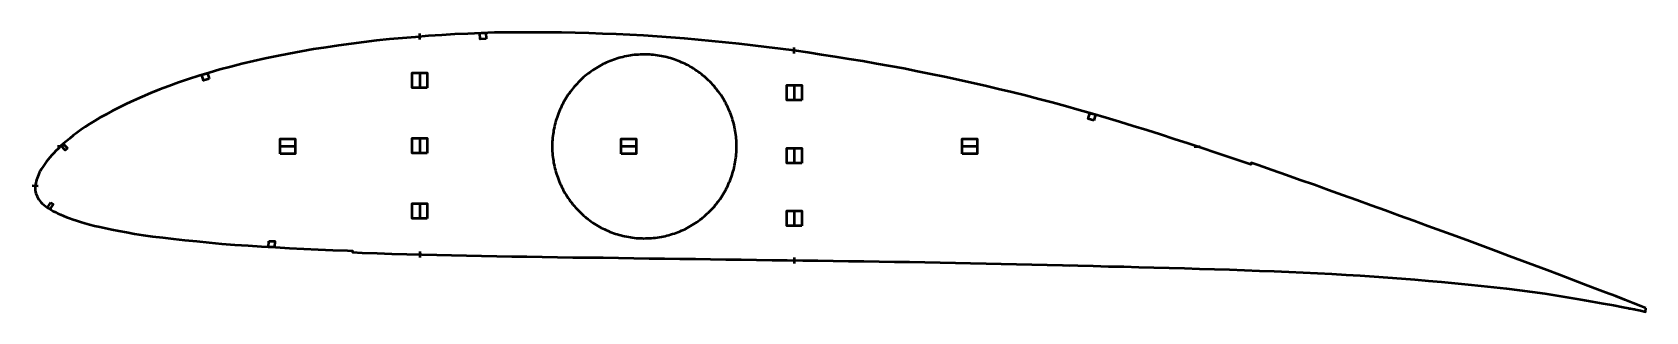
# Model space of a CAD drawing. Header units: metres. Extents: x -4 to 1074, y -110 to 76.
import ezdxf

# ---------------------------------------------------------------- set-up
doc = ezdxf.new("R2010")
doc.units = ezdxf.units.M
doc.layers.add('Layer', color=1, linetype='Continuous', lineweight=50)

msp = doc.modelspace()

# ---------------------------------------------------------------- linework, layer by layer
at = {"layer": 'Layer'}
for p, q in [((255, 71.3), (255, 75.3)), ((505, 61.9), (505, 65.9)), ((405, 61.4), (405, 61.9)), ((255, 49.7), (255, 38.7)), ((505, 41.4), (505, 30.4)), ((17.1, 0), (13.1, 0)), ((172.3, 0), (161.3, 0)), ((255, 6.1), (255, -4.9)), ((343.5, 0), (343, 0)), ((400, 0), (389, 0)), ((466.5, 0), (467, 0)), ((505, -0.6), (505, -11.6)), ((627.7, 0), (616.7, 0)), ((772, 0), (776, 0)), ((0.3, -26.5), (-3.7, -26.2)), ((255, -37.5), (255, -48.5)), ((505, -42.5), (505, -53.5)), ((405, -61.4), (405, -61.9)), ((255, -70.1), (255, -74.1)), ((505, -74), (505, -78)), ((684.7, -79.2), (688.7, -79.5)), ((999.3, -79.4), (999.1, -79.9)), ((994.7, -96.1), (994.6, -96.6)), ((1036.7, -93.6), (1036.5, -94.1)), ((1034.2, -102.3), (1034.1, -102.8)), ((1053.9, -105.9), (1053.8, -106.4)), ((1055.4, -100.8), (1055.2, -101.2)), ((1062.2, -108.2), (1066.2, -108.5))]:
    msp.add_line(p, q, dxfattribs=at)
for points in [[(1073.6, -107.9), (1070.3, -106.6), (1065.2, -104.6), (1059.6, -102.4), (1053.5, -100), (1046.8, -97.5), (1039.6, -94.7), (1032, -91.8), (1024.1, -88.8), (1015.9, -85.7), (1007.7, -82.6), (999.4, -79.5), (990.9, -76.3), (982.4, -73.1), (973.7, -69.8), (964.9, -66.6), (955.9, -63.3), (946.8, -59.9), (937.5, -56.5), (928.1, -53.1), (918.7, -49.6), (909.2, -46.2), (899.7, -42.7), (890.2, -39.3), (880.7, -35.9), (871.2, -32.5), (861.8, -29.1), (852.3, -25.7), (842.9, -22.4), (833.6, -19.1), (824.2, -15.8), (814.9, -12.6), (810.2, -11), (809.9, -12), (805.2, -10.4), (795.9, -7.3), (786.6, -4.2), (777.4, -1.1), (768.1, 1.9), (758.8, 4.9), (749.6, 7.9), (740.4, 10.8), (731.3, 13.6), (722.2, 16.4), (713.2, 19.1), (704.2, 21.7), (695.2, 24.3), (686.2, 26.8), (677.2, 29.3), (668.3, 31.6), (659.4, 33.9), (650.4, 36.2), (641.4, 38.3), (632.5, 40.5), (623.5, 42.5), (614.4, 44.5), (605.4, 46.4), (596.3, 48.3), (587.3, 50.1), (578.2, 51.9), (569.1, 53.6), (559.9, 55.2), (550.8, 56.8), (541.6, 58.3), (532.4, 59.8), (523.2, 61.2), (514.1, 62.6), (504.9, 63.9), (495.8, 65.1), (486.6, 66.3), (477.5, 67.4), (468.3, 68.4), (459.2, 69.4), (450.1, 70.3), (440.9, 71.2), (431.8, 71.9), (422.7, 72.7), (413.5, 73.3), (404.4, 73.9), (395.2, 74.4), (386.1, 74.8), (377, 75.2), (367.9, 75.5), (358.8, 75.8), (349.7, 76), (340.6, 76.1), (331.6, 76.1), (322.7, 76.1), (313.7, 76), (304.9, 75.9), (296.1, 75.6), (287.2, 75.2), (278.4, 74.8), (269.7, 74.3), (260.9, 73.7), (252.2, 73), (243.5, 72.3), (234.8, 71.5), (226.2, 70.6), (217.6, 69.6), (209.1, 68.5), (200.7, 67.3), (192.3, 66.1), (184, 64.8), (175.8, 63.3), (167.6, 61.8), (159.6, 60.3), (151.7, 58.6), (143.9, 56.9), (136.3, 55.1), (128.8, 53.2), (121.5, 51.3), (114.4, 49.2), (107.4, 47.1), (100.5, 44.9), (93.9, 42.6), (87.5, 40.3), (81.3, 37.9), (75.3, 35.5), (69.6, 33.1), (64.2, 30.7), (59.1, 28.4), (54.3, 26), (49.8, 23.7), (45.6, 21.4), (41.7, 19.2), (38.1, 17.1), (34.7, 15), (31.6, 13), (28.7, 11), (26, 9.1), (23.6, 7.2), (21.3, 5.4), (19.1, 3.6), (17.2, 1.9), (15.3, 0.3), (13.7, -1.3), (12.1, -2.9), (10.6, -4.4), (9.3, -5.9), (8, -7.3), (6.9, -8.7), (5.8, -10.1), (4.8, -11.4), (3.9, -12.7), (3.1, -14), (2.3, -15.2), (1.6, -16.4), (1, -17.7), (0.4, -18.9), (-0.1, -20), (-0.5, -21.1), (-0.9, -22.2), (-1.2, -23.3), (-1.4, -24.3), (-1.6, -25.4), (-1.7, -26.4), (-1.8, -27.4), (-1.8, -28.4), (-1.7, -29.4), (-1.5, -30.4), (-1.3, -31.4), (-0.9, -32.4), (-0.5, -33.3), (0, -34.3), (0.6, -35.3), (1.3, -36.2), (2.1, -37.2), (3, -38.1), (4, -39), (5.1, -39.8), (6.2, -40.7), (7.4, -41.5), (8.8, -42.3), (10.2, -43.1), (11.8, -43.9), (13.4, -44.7), (15.2, -45.5), (17.1, -46.3), (19.1, -47.1), (21.2, -47.9), (23.5, -48.7), (25.9, -49.5), (28.6, -50.3), (31.4, -51.2), (34.5, -52), (37.8, -52.9), (41.4, -53.7), (45.3, -54.6), (49.5, -55.5), (54.1, -56.4), (59.1, -57.3), (64.5, -58.2), (70.3, -59.1), (76.6, -60), (83.4, -60.8), (90.5, -61.7), (98.1, -62.5), (106.1, -63.3), (114.4, -64.1), (122.9, -64.9), (131.6, -65.6), (140.4, -66.2), (149.4, -66.8), (158.6, -67.3), (168, -67.8), (177.5, -68.3), (187.1, -68.7), (196.9, -69.1), (206.7, -69.5), (210, -69.6), (210, -70.6), (216.6, -70.9), (226.5, -71.2), (236.4, -71.6), (246.3, -71.9), (256.3, -72.1), (266.3, -72.4), (276.3, -72.6), (286.3, -72.8), (296.3, -73), (306.4, -73.2), (316.4, -73.4), (326.6, -73.5), (336.7, -73.6), (346.9, -73.8), (357.1, -74), (367.3, -74.1), (377.5, -74.2), (387.8, -74.4), (398, -74.5), (408.2, -74.7), (418.5, -74.8), (428.7, -75), (439, -75.1), (449.2, -75.2), (459.4, -75.4), (469.7, -75.5), (479.9, -75.7), (490.2, -75.8), (500.4, -75.9), (510.7, -76.1), (520.9, -76.2), (531.1, -76.3), (541.3, -76.5), (551.5, -76.6), (561.7, -76.8), (571.9, -76.9), (582.1, -77.1), (592.3, -77.3), (602.5, -77.5), (612.7, -77.7), (622.8, -77.9), (633.1, -78.2), (643.3, -78.4), (653.5, -78.6), (663.7, -78.8), (673.9, -79), (684.2, -79.3), (694.4, -79.5), (704.6, -79.7), (714.8, -80), (725, -80.2), (735.1, -80.5), (745.2, -80.7), (755.4, -81), (765.5, -81.3), (775.7, -81.6), (785.7, -81.9), (795.7, -82.2), (805.7, -82.5), (815.6, -82.9), (825.4, -83.2), (835.2, -83.6), (844.9, -84.1), (854.5, -84.6), (864, -85.1), (873.6, -85.6), (883, -86.2), (892.3, -86.7), (901.4, -87.4), (910.5, -88.1), (919.5, -88.8), (928.5, -89.6), (937.3, -90.3), (946.1, -91.2), (954.9, -92.1), (963.6, -92.9), (972.2, -93.8), (980.7, -94.8), (989.3, -95.9), (997.8, -97), (1006.1, -98.1), (1014.2, -99.4), (1022.3, -100.7), (1030.2, -102.1), (1037.9, -103.4), (1045.2, -104.7), (1052.1, -106), (1058.5, -107.3), (1064.5, -108.4), (1070.1, -109.5), (1073.5, -110.3)], [(466.5, 0), (466.5, 1.3), (466.5, 2.6), (466.4, 3.9), (466.3, 5.2), (466.2, 6.4), (466.1, 7.7), (465.9, 9), (465.7, 10.3), (465.4, 11.5), (465.2, 12.8), (464.9, 14.1), (464.6, 15.3), (464.3, 16.6), (463.9, 17.8), (463.5, 19), (463.1, 20.2), (462.7, 21.5), (462.2, 22.7), (461.7, 23.9), (461.2, 25), (460.7, 26.2), (460.1, 27.4), (459.5, 28.5), (458.9, 29.6), (458.2, 30.8), (457.6, 31.9), (456.9, 33), (456.2, 34.1), (455.5, 35.1), (454.7, 36.2), (453.9, 37.2), (453.1, 38.2), (452.3, 39.2), (451.5, 40.2), (450.6, 41.2), (449.8, 42.1), (448.9, 43), (447.9, 44), (447, 44.8), (446.1, 45.7), (445.1, 46.6), (444.1, 47.4), (443.1, 48.2), (442.1, 49), (441, 49.8), (440, 50.5), (438.9, 51.2), (437.8, 51.9), (436.7, 52.6), (435.6, 53.2), (434.5, 53.9), (433.3, 54.5), (432.2, 55.1), (431, 55.6), (429.8, 56.1), (428.6, 56.7), (427.4, 57.1), (426.2, 57.6), (425, 58), (423.8, 58.4), (422.5, 58.8), (421.3, 59.2), (420, 59.5), (418.8, 59.8), (417.5, 60.1), (416.3, 60.3), (415, 60.5), (413.7, 60.7), (412.4, 60.9), (411.1, 61), (409.8, 61.2), (408.6, 61.3), (407.3, 61.3), (406, 61.3), (404.7, 61.4), (403.4, 61.3), (402.1, 61.3), (400.8, 61.2), (399.5, 61.1), (398.2, 61), (396.9, 60.8), (395.7, 60.6), (394.4, 60.4), (393.1, 60.2), (391.8, 59.9), (390.6, 59.6), (389.3, 59.3), (388.1, 59), (386.8, 58.6), (385.6, 58.2), (384.4, 57.8), (383.2, 57.4), (382, 56.9), (380.8, 56.4), (379.6, 55.9), (378.4, 55.3), (377.3, 54.8), (376.1, 54.2), (375, 53.6), (373.9, 52.9), (372.7, 52.3), (371.7, 51.6), (370.6, 50.9), (369.5, 50.1), (368.5, 49.4), (367.4, 48.6), (366.4, 47.8), (365.4, 47), (364.4, 46.1), (363.5, 45.3), (362.5, 44.4), (361.6, 43.5), (360.7, 42.6), (359.8, 41.6), (358.9, 40.7), (358.1, 39.7), (357.3, 38.7), (356.5, 37.7), (355.7, 36.7), (354.9, 35.6), (354.2, 34.6), (353.4, 33.5), (352.8, 32.4), (352.1, 31.3), (351.4, 30.2), (350.8, 29.1), (350.2, 27.9), (349.6, 26.8), (349.1, 25.6), (348.5, 24.4), (348, 23.3), (347.6, 22.1), (347.1, 20.8), (346.7, 19.6), (346.3, 18.4), (345.9, 17.2), (345.6, 15.9), (345.2, 14.7), (344.9, 13.4), (344.7, 12.2), (344.4, 10.9), (344.2, 9.6), (344, 8.4), (343.9, 7.1), (343.7, 5.8), (343.6, 4.5), (343.5, 3.2), (343.5, 1.9), (343.5, 0.6), (343.5, -0.6), (343.5, -1.9), (343.5, -3.2), (343.6, -4.5), (343.7, -5.8), (343.9, -7.1), (344, -8.4), (344.2, -9.6), (344.4, -10.9), (344.7, -12.2), (344.9, -13.4), (345.2, -14.7), (345.6, -15.9), (345.9, -17.2), (346.3, -18.4), (346.7, -19.6), (347.1, -20.8), (347.6, -22.1), (348, -23.3), (348.5, -24.4), (349.1, -25.6), (349.6, -26.8), (350.2, -27.9), (350.8, -29.1), (351.4, -30.2), (352.1, -31.3), (352.8, -32.4), (353.4, -33.5), (354.2, -34.6), (354.9, -35.6), (355.7, -36.7), (356.5, -37.7), (357.3, -38.7), (358.1, -39.7), (358.9, -40.7), (359.8, -41.6), (360.7, -42.6), (361.6, -43.5), (362.5, -44.4), (363.5, -45.3), (364.4, -46.1), (365.4, -47), (366.4, -47.8), (367.4, -48.6), (368.5, -49.4), (369.5, -50.1), (370.6, -50.9), (371.7, -51.6), (372.7, -52.3), (373.9, -52.9), (375, -53.6), (376.1, -54.2), (377.3, -54.8), (378.4, -55.3), (379.6, -55.9), (380.8, -56.4), (382, -56.9), (383.2, -57.4), (384.4, -57.8), (385.6, -58.2), (386.8, -58.6), (388.1, -59), (389.3, -59.3), (390.6, -59.6), (391.8, -59.9), (393.1, -60.2), (394.4, -60.4), (395.7, -60.6), (396.9, -60.8), (398.2, -61), (399.5, -61.1), (400.8, -61.2), (402.1, -61.3), (403.4, -61.3), (404.7, -61.4), (406, -61.3), (407.3, -61.3), (408.6, -61.3), (409.8, -61.2), (411.1, -61), (412.4, -60.9), (413.7, -60.7), (415, -60.5), (416.3, -60.3), (417.5, -60.1), (418.8, -59.8), (420, -59.5), (421.3, -59.2), (422.5, -58.8), (423.8, -58.4), (425, -58), (426.2, -57.6), (427.4, -57.1), (428.6, -56.7), (429.8, -56.1), (431, -55.6), (432.2, -55.1), (433.3, -54.5), (434.5, -53.9), (435.6, -53.2), (436.7, -52.6), (437.8, -51.9), (438.9, -51.2), (440, -50.5), (441, -49.8), (442.1, -49), (443.1, -48.2), (444.1, -47.4), (445.1, -46.6), (446.1, -45.7), (447, -44.8), (447.9, -44), (448.9, -43), (449.8, -42.1), (450.6, -41.2), (451.5, -40.2), (452.3, -39.2), (453.1, -38.2), (453.9, -37.2), (454.7, -36.2), (455.5, -35.1), (456.2, -34.1), (456.9, -33), (457.6, -31.9), (458.2, -30.8), (458.9, -29.6), (459.5, -28.5), (460.1, -27.4), (460.7, -26.2), (461.2, -25), (461.7, -23.9), (462.2, -22.7), (462.7, -21.5), (463.1, -20.2), (463.5, -19), (463.9, -17.8), (464.3, -16.6), (464.6, -15.3), (464.9, -14.1), (465.2, -12.8), (465.4, -11.5), (465.7, -10.3), (465.9, -9), (466.1, -7.7), (466.2, -6.4), (466.3, -5.2), (466.4, -3.9), (466.5, -2.6), (466.5, -1.3), (466.5, 0)]]:
    msp.add_lwpolyline(points, close=True, dxfattribs=at)
for points in [[(299.4, 71.7), (295.4, 71.6), (295.2, 75.6), (299.2, 75.7), (299.4, 71.7)], [(114.5, 45.1), (110.6, 43.9), (109.5, 47.7), (113.3, 48.9), (114.5, 45.1)], [(260, 39.2), (250, 39.2), (250, 49.2), (260, 49.2), (260, 39.2)], [(510, 30.9), (500, 30.9), (500, 40.9), (510, 40.9), (510, 30.9)], [(705, 17.3), (701.2, 18.4), (702.3, 22.3), (706.2, 21.2), (705, 17.3)], [(19.7, -1.2), (18.2, -2.6), (15.5, 0.4), (17, 1.7), (19.7, -1.2)], [(161.8, -5), (161.8, 5), (171.8, 5), (171.8, -5), (161.8, -5)], [(260, -4.4), (250, -4.4), (250, 5.6), (260, 5.6), (260, -4.4)], [(389.5, -5), (389.5, 5), (399.5, 5), (399.5, -5), (389.5, -5)], [(617.2, -5), (617.2, 5), (627.2, 5), (627.2, -5), (617.2, -5)], [(510, -11.1), (500, -11.1), (500, -1.1), (510, -1.1), (510, -11.1)], [(8.6, -37.5), (10.2, -38.6), (8, -41.9), (6.4, -40.8), (8.6, -37.5)], [(260, -48), (250, -48), (250, -38), (260, -38), (260, -48)], [(510, -53), (500, -53), (500, -43), (510, -43), (510, -53)], [(154.3, -63.1), (158.3, -63.3), (158.1, -67.3), (154.1, -67.1), (154.3, -63.1)]]:
    msp.add_lwpolyline(points, dxfattribs=at)

doc.saveas('drawing.dxf')
